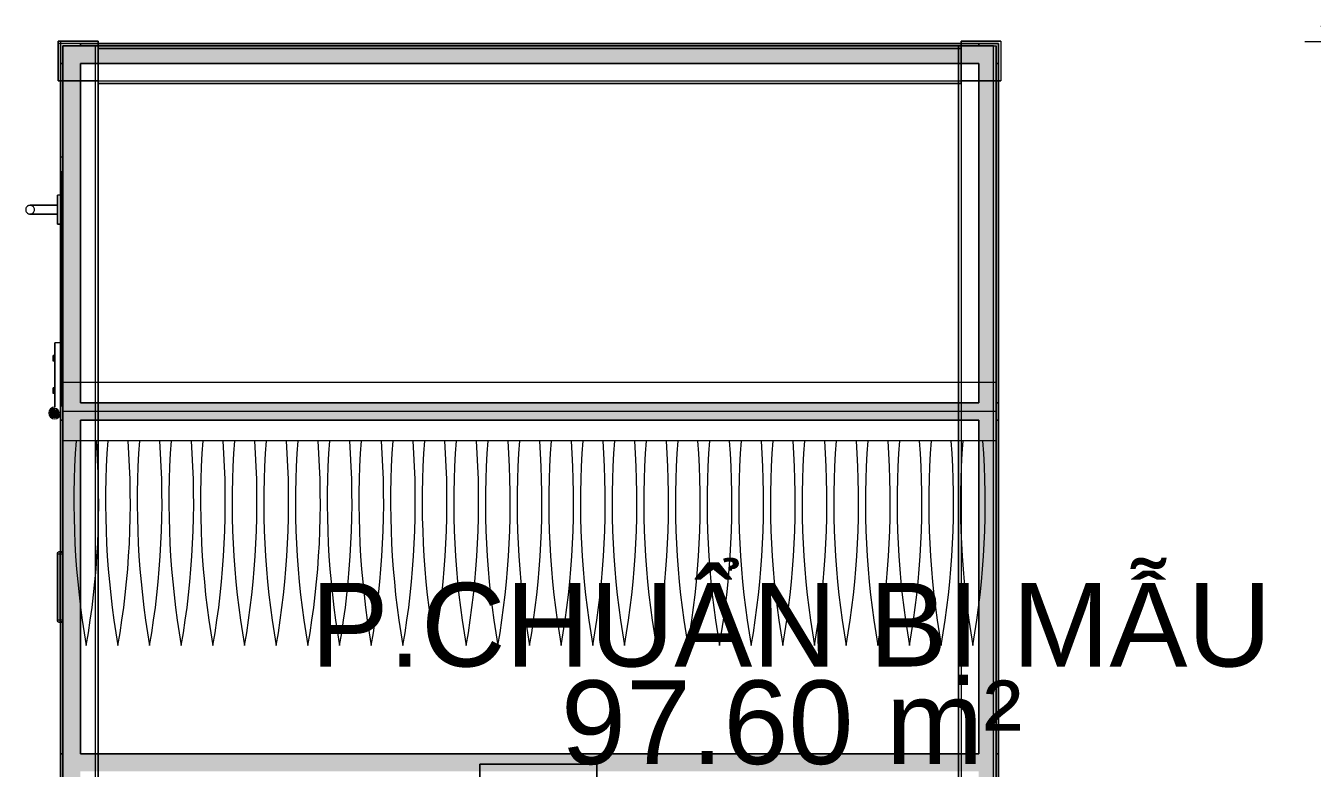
# Model space of a CAD drawing. Header units: millimetres. Extents: x -21807 to 22087, y 36760 to 60640.
# Drawn here: x -10261 to -8062, y 52329 to 53598 of the extents above; entities that cross this region are included whole.
import ezdxf

# ---------------------------------------------------------------- set-up
doc = ezdxf.new("R2010")
doc.units = ezdxf.units.MM
for name, color, linetype, lineweight in [('A-ANNO-DIMS', 7, 'Continuous', 9), ('A-ANNO-DIMS-110', 7, 'Continuous', 9), ('A-AREA-IDEN', 7, 'Continuous', 9), ('A-DETL-GENF', 7, 'Continuous', 5), ('M-EQPM', 7, 'Continuous', 5)]:
    doc.layers.add(name, color=color, linetype=linetype, lineweight=lineweight)
doc.styles.add('Arial_3', font='arial.ttf', dxfattribs={"width": 0.8, "height": 165})
doc.styles.add('Arial_4', font='arial.ttf', dxfattribs={"height": 143})
doc.dimstyles.new('AK_DIM_2_0_Arial_đỏ', dxfattribs={"dimscale": 304.8, "dimtxt": 168.342801, "dimasz": 0.180446, "dimexe": 0.180446, "dimexo": 0.180446, "dimgap": 0.036089, "dimtad": 1, "dimdec": 0, "dimzin": 0, "dimdsep": 46, "dimtxsty": 'Arial_3', "dimblk1": 'OBLIQUE', "dimblk2": 'OBLIQUE', "dimsah": 1, "dimcen": 0.09, "dimadec": 0, "dimazin": 0, "dimtfac": 1, "dimtdec": 4, "dimtix": 1, "dimtmove": 0, "dimatfit": 3, "dimfxl": 1, "dimtvp": 1, "dimtolj": 1, "dimtzin": 0, "dimarcsym": 2})

# ---------------------------------------------------------------- blocks, each defined once
blk = doc.blocks.new('AHU - 2-2150388-MẶT BẰNG HỆ THỐNG GIÓ CẤP AHU')
at = {"layer": 'M-EQPM', "true_color": 0xd8d8d8}
h = blk.add_hatch(color=254, dxfattribs=at)
h.paths.add_polyline_path([(1716.5, -801.5), (1716.5, 801.5), (-1716.5, 801.5), (-1716.5, -801.5), (1663.2, -801.5)])
h.paths.add_polyline_path([(1682.5, -767.5), (577.5, -767.5), (577.5, 767.5), (1682.5, 767.5), (1682.5, -746.1)])
h.paths.add_polyline_path([(547.5, -469.1), (547.5, -767.5), (-472.5, -767.5), (-472.5, 767.5), (547.5, 767.5)])
h.paths.add_polyline_path([(-502.5, -746.1), (-502.5, -767.5), (-1072.5, -767.5), (-1072.5, 767.5), (-502.5, 767.5), (-502.5, -469.1)])
h.paths.add_polyline_path([(-1102.5, -746.1), (-1102.5, -767.5), (-1682.5, -767.5), (-1682.5, 767.5), (-1102.5, 767.5), (-1102.5, -469.1)])
at = {"layer": 'M-EQPM', "true_color": 0xcdcdcd}
for points in [[(-1175.9, -811.5), (-1180.9, -811.5), (-1180.9, -814), (-1175.9, -814)], [(-1120.6, -811.5), (-1125.6, -811.5), (-1125.4, -814), (-1120.6, -814)], [(-1077.8, -809.6), (-1079.7, -806.2), (-1085, -804), (-1090.3, -806.2), (-1092.2, -813.4), (-1090.3, -816.8), (-1083.1, -818.7), (-1078.5, -815.2)], [(-727.5, -801.5), (-847.5, -802.5), (-846.8, -804.5), (-727.5, -804.5)], [(-732.6, -806.5), (-733.4, -804.5), (-841.6, -804.5), (-842.4, -806.5), (-833.2, -806.4), (-824.5, -806.5), (-736.9, -805.9)], [(-801.7, -806.5), (-805.6, -806.4), (-801.9, -806.5)]]:
    blk.add_hatch(color=254, dxfattribs=at).paths.add_polyline_path(points)
at = {"layer": 'M-EQPM', "true_color": 0x00ffff}
h = blk.add_hatch(color=4, dxfattribs=at)
h.paths.add_polyline_path([(-729.9, -802.5), (-730.5, -801.5), (-730.5, -802.5)])
h.paths.add_polyline_path([(-756.7, -802), (-756.7, -801.5), (-756.7, -802.5)])
h.paths.add_polyline_path([(-811.4, -802.5), (-811.4, -801.5), (-817, -802.5)])
h.paths.add_polyline_path([(-828.8, -802.5), (-829.2, -801.5), (-829.2, -802.5)])
h.paths.add_polyline_path([(-843.4, -802.5), (-844.5, -801.5), (-844.5, -802.5)])
at = {"layer": 'A-DETL-GENF'}
for p, q in [((-1137.5, -797.5), (-1137.5, 797.5)), ((-1137.5, 797.5), (-1037.5, 797.5)), ((-1087.5, 797.5), (-1087.5, -797.5)), ((-1037.5, 797.5), (-1037.5, -797.5)), ((-1037.5, 774.8), (-1037.5, 740.2)), ((-1037.5, 720.7), (-1037.5, 686.1)), ((-1037.5, 666.6), (-1037.5, 632)), ((-1037.5, 612.5), (-1037.5, 577.8)), ((-1037.5, 558.4), (-1037.5, 523.7)), ((-1037.5, 504.3), (-1037.5, 469.6)), ((-1037.5, 450.2), (-1037.5, 415.5)), ((-1037.5, 396.1), (-1037.5, 361.4)), ((-1037.5, 342), (-1037.5, 307.3)), ((-1037.5, 287.9), (-1037.5, 253.2)), ((-1037.5, 233.8), (-1037.5, 199.1)), ((-1037.5, 179.7), (-1037.5, 145)), ((-1037.5, 125.5), (-1037.5, 90.9)), ((-1037.5, 71.4), (-1037.5, 36.8)), ((-1037.5, 17.3), (-1037.5, -17.3)), ((-1037.5, -36.8), (-1037.5, -71.4)), ((-1037.5, -90.9), (-1037.5, -125.5)), ((-1037.5, -145), (-1037.5, -179.7)), ((-1037.5, -199.1), (-1037.5, -233.8)), ((-1037.5, -253.2), (-1037.5, -287.9)), ((-1037.5, -307.3), (-1037.5, -342)), ((-1037.5, -361.4), (-1037.5, -396.1)), ((-1037.5, -415.5), (-1037.5, -450.2)), ((-1037.5, -469.6), (-1037.5, -504.3)), ((-1037.5, -523.7), (-1037.5, -558.4)), ((-1037.5, -577.8), (-1037.5, -612.5)), ((-1037.5, -632), (-1037.5, -666.6)), ((-1037.5, -686.1), (-1037.5, -720.7)), ((-1037.5, -740.2), (-1037.5, -774.8)), ((-1037.5, -797.5), (-1137.5, -797.5))]:
    blk.add_line(p, q, dxfattribs=at)
for centre, start, end in [((-932.6, -650), 80.12, 94.209), ((-932.6, 2165), 265.791, 279.88), ((-932.6, -704.1), 80.12, 94.209), ((-932.6, 2110.9), 265.791, 279.88), ((-932.6, -758.2), 80.12, 94.209), ((-932.6, 2056.8), 265.791, 279.88), ((-932.6, -812.3), 80.12, 94.209), ((-932.6, 2002.7), 265.791, 279.88), ((-932.6, -866.4), 80.12, 94.209), ((-932.6, 1948.6), 265.791, 279.88), ((-932.6, -920.5), 80.12, 94.209), ((-932.6, 1894.5), 265.791, 279.88), ((-932.6, -974.6), 80.12, 94.209), ((-932.6, 1840.4), 265.791, 279.88), ((-932.6, -1028.7), 80.12, 94.209), ((-932.6, 1786.2), 265.791, 279.88), ((-932.6, -1082.9), 80.12, 94.209), ((-932.6, 1732.1), 265.791, 279.88), ((-932.6, -1137), 80.12, 94.209), ((-932.6, 1678), 265.791, 279.88), ((-932.6, -1191.1), 80.12, 94.209), ((-932.6, 1623.9), 265.791, 279.88), ((-932.6, -1245.2), 80.12, 94.209), ((-932.6, 1569.8), 265.791, 279.88), ((-932.6, -1299.3), 80.12, 94.209), ((-932.6, 1515.7), 265.791, 279.88), ((-932.6, -1353.4), 80.12, 94.209), ((-932.6, 1461.6), 265.791, 279.88), ((-932.6, -1407.5), 80.12, 94.209), ((-932.6, 1407.5), 265.791, 279.88), ((-932.6, -1461.6), 80.12, 94.209), ((-932.6, 1353.4), 265.791, 279.88), ((-932.6, -1515.7), 80.12, 94.209), ((-932.6, 1299.3), 265.791, 279.88), ((-932.6, -1569.8), 80.12, 94.209), ((-932.6, 1245.2), 265.791, 279.88), ((-932.6, -1623.9), 80.12, 94.209), ((-932.6, 1191.1), 265.791, 279.88), ((-932.6, -1678), 80.12, 94.209), ((-932.6, 1137), 265.791, 279.88), ((-932.6, -1732.1), 80.12, 94.209), ((-932.6, 1082.9), 265.791, 279.88), ((-932.6, -1786.2), 80.12, 94.209), ((-932.6, 1028.7), 265.791, 279.88), ((-932.6, -1840.4), 80.12, 94.209), ((-932.6, 974.6), 265.791, 279.88), ((-932.6, -1894.5), 80.12, 94.209), ((-932.6, 920.5), 265.791, 279.88), ((-932.6, -1948.6), 80.12, 94.209), ((-932.6, 866.4), 265.791, 279.88), ((-932.6, -2002.7), 80.12, 94.209), ((-932.6, 812.3), 265.791, 279.88), ((-932.6, -2056.8), 80.12, 94.209), ((-932.6, 758.2), 265.791, 279.88), ((-932.6, -2110.9), 80.12, 94.209), ((-932.6, 704.1), 265.791, 279.88), ((-932.6, -2165), 80.12, 94.209), ((-932.6, 650), 265.791, 279.88)]:
    blk.add_arc(centre, 1428.7, start, end, dxfattribs=at)
at = {"layer": 'M-EQPM'}
for p, q in [((-1720.5, 737.5), (-1720.5, 805.5)), ((-1720.5, 805.5), (-1720.5, 737.5)), ((-1720.5, 805.5), (-1720.5, 737.5)), ((-1720.5, 737.5), (-1720.5, 805.5)), ((-1720.5, 805.5), (-1652.5, 805.5)), ((-1720.5, 805.5), (-1652.5, 805.5)), ((-1720.5, 805.5), (-1652.5, 805.5)), ((-1720.5, 805.5), (-1652.5, 805.5)), ((-1716.5, 737.5), (-1716.5, 801.5)), ((-1716.5, 801.5), (-1652.5, 801.5)), ((-1716.5, 801.5), (-1652.5, 801.5)), ((-1716.5, 737.5), (-1716.5, 801.5)), ((-1716.5, 801.5), (-1652.5, 801.5)), ((-1716.5, 801.5), (-1652.5, 801.5)), ((-1716.5, 801.5), (-1716.5, 737.5)), ((-1716.5, 801.5), (-1716.5, 737.5)), ((-1716.5, 801.5), (1716.5, 801.5)), ((1716.5, 801.5), (-1716.5, 801.5)), ((-1716.5, 801.5), (-1716.5, -801.5)), ((-1716.5, 801.5), (-1716.5, -801.5)), ((-1712.5, -797.5), (-1712.5, 797.5)), ((-1712.5, 797.5), (1712.5, 797.5)), ((-1712.5, -797.5), (-1712.5, 797.5)), ((1712.5, 797.5), (-1712.5, 797.5)), ((1712.5, 793), (-1712.5, 793)), ((-1712.5, 733), (-1712.5, 793)), ((-1712.5, 793), (-1712.5, 791)), ((-1712.5, 793), (-1712.5, 791)), ((-1712.5, 793), (-1712.5, 733)), ((1712.5, 793), (-1712.5, 793)), ((1712.5, 793), (-1712.5, 793)), ((-1102.5, 801.5), (-1682.5, 801.5)), ((-1682.5, 801.5), (-1682.5, 797.5)), ((-1682.5, 797.5), (-1682.5, 801.5)), ((-1682.5, 801.5), (-1102.5, 801.5)), ((-1102.5, 797.5), (-1682.5, 797.5)), ((-1682.5, 797.5), (-1102.5, 797.5)), ((-1652.5, 801.5), (-1652.5, 805.5)), ((-1652.5, 805.5), (-1652.5, 737.5)), ((-1652.5, 737.5), (-1652.5, 805.5)), ((-1652.5, 805.5), (-1652.5, 801.5)), ((-1652.5, 737.5), (-1652.5, 801.5)), ((-1652.5, 801.5), (-1652.5, 737.5)), ((-1102.5, 801.5), (-1102.5, 797.5)), ((-1102.5, 797.5), (-1102.5, 801.5)), ((-502.5, 801.5), (-1072.5, 801.5)), ((-1072.5, 797.5), (-1072.5, 801.5)), ((-1072.5, 801.5), (-502.5, 801.5)), ((-1072.5, 801.5), (-1072.5, 797.5)), ((-502.5, 797.5), (-1072.5, 797.5)), ((-1072.5, 797.5), (-502.5, 797.5)), ((-502.5, 801.5), (-502.5, 797.5)), ((-502.5, 797.5), (-502.5, 801.5)), ((-1712.5, 791), (-1712.5, 740.2)), ((-1712.5, 740.2), (-1712.5, 791)), ((-1716.5, -767.5), (-1716.5, 767.5)), ((-1716.5, 767.5), (-1716.5, -767.5)), ((-1716.5, 767.5), (-1712.5, 767.5)), ((-1712.5, 767.5), (-1716.5, 767.5)), ((-1712.5, 767.5), (-1712.5, -767.5)), ((-1712.5, 767.5), (-1712.5, -767.5)), ((-1102.5, 767.5), (-1682.5, 767.5)), ((-1682.5, -767.5), (-1682.5, 767.5)), ((-1682.5, 767.5), (-1682.5, -767.5)), ((-1682.5, 767.5), (-1102.5, 767.5)), ((-1102.5, -767.5), (-1102.5, 767.5)), ((-1102.5, 767.5), (-1102.5, -767.5)), ((-502.5, 767.5), (-1072.5, 767.5)), ((-1072.5, -767.5), (-1072.5, 767.5)), ((-1072.5, 767.5), (-502.5, 767.5)), ((-1072.5, 767.5), (-1072.5, -767.5)), ((-502.5, -767.5), (-502.5, 767.5)), ((-502.5, 767.5), (-502.5, -767.5)), ((-1652.5, 737.5), (-1720.5, 737.5)), ((-1720.5, 737.5), (-1716.5, 737.5)), ((-1716.5, 737.5), (-1720.5, 737.5)), ((-1720.5, 737.5), (-1652.5, 737.5)), ((-1652.5, 737.5), (-1716.5, 737.5)), ((-1716.5, 737.5), (-1652.5, 737.5)), ((-1712.5, 737.5), (-1712.5, 740.2)), ((-1712.5, 737.5), (-1712.5, 740.2)), ((-1712.5, 737.5), (1712.5, 737.5)), ((-1712.5, 733), (1712.5, 733)), ((1712.5, 733), (-1712.5, 733)), ((-1708, 737.5), (-1708, -737.5)), ((-1648, 737.5), (-1708, 737.5)), ((-1706, 737.5), (-1708, 737.5)), ((-1706, 737.5), (-1708, 737.5)), ((-1708, 737.5), (-1648, 737.5)), ((-1708, -737.5), (-1708, 737.5)), ((-1708, -737.5), (-1708, 737.5)), ((-1706, 737.5), (-1655.2, 737.5)), ((-1655.2, 737.5), (-1706, 737.5)), ((-1655.2, 737.5), (-1652.5, 737.5)), ((-1655.2, 737.5), (-1652.5, 737.5)), ((-1652.5, -737.5), (-1652.5, 737.5)), ((-1648, 737.5), (-1648, -737.5)), ((-1648, -737.5), (-1648, 737.5)), ((-1716.5, -737.5), (-1720.5, -737.5)), ((-1720.5, -737.5), (-1652.5, -737.5)), ((-1652.5, -737.5), (-1720.5, -737.5)), ((-1720.5, -737.5), (-1716.5, -737.5)), ((-1720.5, -737.5), (-1720.5, -805.5)), ((-1720.5, -737.5), (-1720.5, -805.5)), ((-1720.5, -737.5), (-1720.5, -805.5)), ((-1720.5, -737.5), (-1720.5, -805.5)), ((-1720.5, -805.5), (-1720.5, -737.5)), ((-1720.5, -737.5), (-1720.5, -801.5)), ((-1720.5, -737.5), (-1720.5, -805.5)), ((-1720.5, -801.5), (-1720.5, -737.5)), ((-1720.5, -737.5), (-1652.5, -737.5)), ((-1720.5, -737.5), (-1652.5, -737.5)), ((-1652.5, -737.5), (-1720.5, -737.5)), ((-1720.5, -737.5), (-1652.5, -737.5)), ((-1652.5, -737.5), (-1716.5, -737.5)), ((-1716.5, -737.5), (-1652.5, -737.5)), ((-1716.5, -737.5), (-1716.5, -805.5)), ((-1716.5, -737.5), (-1716.5, -805.5)), ((-1716.5, -737.5), (-1716.5, -805.5)), ((-1716.5, -737.5), (-1716.5, -805.5)), ((-1712.5, -737.5), (-1712.5, -797.5)), ((-1712.5, -797.5), (-1712.5, -737.5)), ((-1712.5, -737.5), (1712.5, -737.5)), ((1712.5, -737.5), (-1712.5, -737.5)), ((1712.5, -742), (-1712.5, -742)), ((-1712.5, -744.7), (-1712.5, -742)), ((-1712.5, -744.7), (-1712.5, -742)), ((-1712.5, -795.5), (-1712.5, -744.7)), ((-1712.5, -744.7), (-1712.5, -795.5)), ((-1648, -737.5), (-1708, -737.5)), ((-1708, -737.5), (-1706, -737.5)), ((-1708, -737.5), (-1706, -737.5)), ((-1708, -737.5), (-1648, -737.5)), ((-1706, -737.5), (-1655.2, -737.5)), ((-1655.2, -737.5), (-1706, -737.5)), ((-1652.5, -737.5), (-1655.2, -737.5)), ((-1652.5, -737.5), (-1655.2, -737.5)), ((-1652.5, -805.5), (-1652.5, -737.5)), ((-1652.5, -737.5), (-1652.5, -805.5)), ((-1652.5, -805.5), (-1652.5, -737.5)), ((-1652.5, -737.5), (-1652.5, -805.5)), ((-1652.5, -801.5), (-1652.5, -737.5)), ((-1652.5, -737.5), (-1652.5, -805.5)), ((-1652.5, -737.5), (-1652.5, -801.5)), ((-1652.5, -805.5), (-1652.5, -737.5)), ((-1712.5, -767.5), (-1716.5, -767.5)), ((-1716.5, -767.5), (-1712.5, -767.5)), ((-1102.5, -767.5), (-1682.5, -767.5)), ((-1682.5, -767.5), (-1102.5, -767.5)), ((-502.5, -767.5), (-1072.5, -767.5)), ((-1072.5, -767.5), (-502.5, -767.5)), ((-1720.5, -801.5), (-1720.5, -805.5)), ((-1720.5, -805.5), (-1720.5, -801.5)), ((-1720.5, -801.5), (-1652.5, -801.5)), ((-1720.5, -801.5), (-1652.5, -801.5)), ((-1720.5, -801.5), (-1652.5, -801.5)), ((-1720.5, -801.5), (-1652.5, -801.5)), ((-1652.5, -805.5), (-1720.5, -805.5)), ((-1720.5, -805.5), (-1716.5, -805.5)), ((-1716.5, -805.5), (-1720.5, -805.5)), ((-1720.5, -805.5), (-1652.5, -805.5)), ((-1652.5, -805.5), (-1720.5, -805.5)), ((-1720.5, -805.5), (-1652.5, -805.5)), ((-1720.5, -805.5), (-1652.5, -805.5)), ((-1720.5, -805.5), (-1652.5, -805.5)), ((1716.5, -801.5), (-1716.5, -801.5)), ((-1716.5, -801.5), (1716.5, -801.5)), ((-1716.5, -805.5), (-1652.5, -805.5)), ((-1652.5, -805.5), (-1716.5, -805.5)), ((-1712.5, -795.5), (-1712.5, -797.5)), ((-1712.5, -795.5), (-1712.5, -797.5)), ((-1712.5, -797.5), (1712.5, -797.5)), ((1712.5, -797.5), (-1712.5, -797.5)), ((1712.5, -797.5), (-1712.5, -797.5)), ((1712.5, -797.5), (-1712.5, -797.5)), ((-1712.5, -797.5), (1712.5, -797.5)), ((-1682.5, -801.5), (-1682.5, -797.5)), ((-1682.5, -797.5), (-1682.5, -801.5)), ((-1102.5, -797.5), (-1682.5, -797.5)), ((-1682.5, -797.5), (-1102.5, -797.5)), ((-1102.5, -801.5), (-1682.5, -801.5)), ((-1682.5, -801.5), (-1102.5, -801.5)), ((-1652.5, -805.5), (-1652.5, -801.5)), ((-1652.5, -801.5), (-1652.5, -805.5)), ((-1072.5, -797.5), (-1522.5, -797.5)), ((-1522.5, -797.5), (-1072.5, -797.5)), ((-1522.5, -797.5), (-1522.5, -801.5)), ((-1522.5, -797.5), (-1522.5, -801.5)), ((-1072.5, -801.5), (-1522.5, -801.5)), ((-1522.5, -801.5), (-1072.5, -801.5)), ((-1097.5, -797.5), (-1497.5, -797.5)), ((-1497.5, -797.5), (-1097.5, -797.5)), ((-1497.5, -797.5), (-1497.5, -801.5)), ((-1497.5, -797.5), (-1497.5, -801.5)), ((-1097.5, -797.5), (-1497.5, -797.5)), ((-1497.5, -797.5), (-1097.5, -797.5)), ((-1497.5, -797.5), (-1497.5, -801.5)), ((-1497.5, -797.5), (-1497.5, -801.5)), ((-1097.5, -797.5), (-1497.5, -797.5)), ((-1497.5, -797.5), (-1097.5, -797.5)), ((-1497.5, -797.5), (-1497.5, -799.5)), ((-1497.5, -797.5), (-1497.5, -799.5)), ((-1097.5, -799.5), (-1497.5, -799.5)), ((-1497.5, -799.5), (-1097.5, -799.5)), ((-1097.5, -801.5), (-1497.5, -801.5)), ((-1497.5, -801.5), (-1097.5, -801.5)), ((-1097.5, -801.5), (-1497.5, -801.5)), ((-1497.5, -801.5), (-1097.5, -801.5)), ((-1122.5, -797.5), (-1472.5, -797.5)), ((-1472.5, -797.5), (-1122.5, -797.5)), ((-1472.5, -801.5), (-1472.5, -797.5)), ((-1472.5, -801.5), (-1472.5, -797.5)), ((-1122.5, -801.5), (-1472.5, -801.5)), ((-1472.5, -801.5), (-1122.5, -801.5)), ((-1407.5, -801.5), (-1457.5, -801.5)), ((-1457.5, -801.5), (-1407.5, -801.5)), ((-1407.5, -801.5), (-1457.5, -801.5)), ((-1457.5, -801.5), (-1407.5, -801.5)), ((-1457.5, -801.5), (-1457.5, -806.5)), ((-1457.5, -801.5), (-1457.5, -806.5)), ((-1457.5, -801.5), (-1457.5, -806.5)), ((-1457.5, -801.5), (-1457.5, -806.5)), ((-1407.5, -806.5), (-1457.5, -806.5)), ((-1457.5, -806.5), (-1407.5, -806.5)), ((-1407.5, -806.5), (-1457.5, -806.5)), ((-1457.5, -806.5), (-1407.5, -806.5)), ((-1407.5, -806.5), (-1407.5, -801.5)), ((-1407.5, -801.5), (-1407.5, -806.5)), ((-1407.5, -806.5), (-1407.5, -801.5)), ((-1407.5, -801.5), (-1407.5, -806.5)), ((-1085, -801.5), (-1205, -801.5)), ((-1205, -801.5), (-1085, -801.5)), ((-1205, -801.5), (-1205, -811.5)), ((-1205, -801.5), (-1205, -811.5)), ((-1085, -801.5), (-1205, -801.5)), ((-1205, -801.5), (-1085, -801.5)), ((-1205, -801.5), (-1205, -811.5)), ((-1205, -801.5), (-1205, -811.5)), ((-1205, -811.5), (-1095, -811.5)), ((-1095, -811.5), (-1205, -811.5)), ((-1205, -811.5), (-1095, -811.5)), ((-1095, -811.5), (-1205, -811.5)), ((-1180.9, -811.5), (-1183.4, -811.5)), ((-1183.4, -811.5), (-1180.9, -811.5)), ((-1180.9, -811.5), (-1183.4, -811.5)), ((-1183.4, -811.5), (-1180.9, -811.5)), ((-1183.4, -811.5), (-1183.4, -814)), ((-1183.4, -811.5), (-1183.4, -814)), ((-1180.9, -811.5), (-1183.4, -811.5)), ((-1183.4, -811.5), (-1180.9, -811.5)), ((-1180.9, -811.5), (-1183.4, -811.5)), ((-1183.4, -811.5), (-1180.9, -811.5)), ((-1183.4, -811.5), (-1183.4, -814)), ((-1183.4, -811.5), (-1183.4, -814)), ((-1175.9, -811.5), (-1180.9, -811.5)), ((-1180.9, -811.5), (-1175.9, -811.5)), ((-1175.9, -811.5), (-1180.9, -811.5)), ((-1180.9, -811.5), (-1175.9, -811.5)), ((-1180.9, -811.5), (-1180.9, -814)), ((-1180.9, -811.5), (-1180.9, -814)), ((-1180.9, -811.5), (-1180.9, -814)), ((-1180.9, -811.5), (-1180.9, -814)), ((-1175.9, -811.5), (-1180.9, -811.5)), ((-1180.9, -811.5), (-1175.9, -811.5)), ((-1175.9, -811.5), (-1180.9, -811.5)), ((-1180.9, -811.5), (-1175.9, -811.5)), ((-1180.9, -811.5), (-1180.9, -814)), ((-1180.9, -811.5), (-1180.9, -814)), ((-1180.9, -811.5), (-1180.9, -814)), ((-1180.9, -811.5), (-1180.9, -814)), ((-1175.9, -811.5), (-1173.4, -811.5)), ((-1173.4, -811.5), (-1175.9, -811.5)), ((-1175.9, -811.5), (-1173.4, -811.5)), ((-1173.4, -811.5), (-1175.9, -811.5)), ((-1175.9, -814), (-1175.9, -811.5)), ((-1175.9, -811.5), (-1175.9, -814)), ((-1175.9, -814), (-1175.9, -811.5)), ((-1175.9, -811.5), (-1175.9, -814)), ((-1175.9, -811.5), (-1173.4, -811.5)), ((-1173.4, -811.5), (-1175.9, -811.5)), ((-1175.9, -811.5), (-1173.4, -811.5)), ((-1173.4, -811.5), (-1175.9, -811.5)), ((-1175.9, -814), (-1175.9, -811.5)), ((-1175.9, -811.5), (-1175.9, -814)), ((-1175.9, -814), (-1175.9, -811.5)), ((-1175.9, -811.5), (-1175.9, -814)), ((-1173.4, -811.5), (-1173.4, -814)), ((-1173.4, -811.5), (-1173.4, -814)), ((-1173.4, -811.5), (-1173.4, -814)), ((-1173.4, -811.5), (-1173.4, -814)), ((-1125.6, -811.5), (-1128.1, -811.5)), ((-1128.1, -811.5), (-1125.6, -811.5)), ((-1125.6, -811.5), (-1128.1, -811.5)), ((-1128.1, -811.5), (-1125.6, -811.5)), ((-1128.1, -811.5), (-1128.1, -814)), ((-1128.1, -811.5), (-1128.1, -814)), ((-1125.6, -811.5), (-1128.1, -811.5)), ((-1128.1, -811.5), (-1125.6, -811.5)), ((-1125.6, -811.5), (-1128.1, -811.5)), ((-1128.1, -811.5), (-1125.6, -811.5)), ((-1128.1, -811.5), (-1128.1, -814)), ((-1128.1, -811.5), (-1128.1, -814)), ((-1125.6, -811.5), (-1120.6, -811.5)), ((-1120.6, -811.5), (-1125.6, -811.5)), ((-1125.6, -811.5), (-1120.6, -811.5)), ((-1120.6, -811.5), (-1125.6, -811.5)), ((-1125.6, -814), (-1125.6, -811.5)), ((-1125.6, -811.5), (-1125.6, -814)), ((-1125.6, -814), (-1125.6, -811.5)), ((-1125.6, -811.5), (-1125.6, -814)), ((-1125.6, -811.5), (-1120.6, -811.5)), ((-1120.6, -811.5), (-1125.6, -811.5)), ((-1125.6, -811.5), (-1120.6, -811.5)), ((-1120.6, -811.5), (-1125.6, -811.5)), ((-1125.6, -814), (-1125.6, -811.5)), ((-1125.6, -811.5), (-1125.6, -814)), ((-1125.6, -814), (-1125.6, -811.5)), ((-1125.6, -811.5), (-1125.6, -814)), ((-1122.5, -801.5), (-1122.5, -797.5)), ((-1122.5, -797.5), (-1122.5, -801.5)), ((-1120.6, -811.5), (-1118.1, -811.5)), ((-1118.1, -811.5), (-1120.6, -811.5)), ((-1120.6, -811.5), (-1118.1, -811.5)), ((-1118.1, -811.5), (-1120.6, -811.5)), ((-1120.6, -811.5), (-1120.6, -814)), ((-1120.6, -811.5), (-1120.6, -814)), ((-1120.6, -811.5), (-1120.6, -814)), ((-1120.6, -811.5), (-1120.6, -814)), ((-1120.6, -811.5), (-1118.1, -811.5)), ((-1118.1, -811.5), (-1120.6, -811.5)), ((-1120.6, -811.5), (-1118.1, -811.5)), ((-1118.1, -811.5), (-1120.6, -811.5)), ((-1120.6, -811.5), (-1120.6, -814)), ((-1120.6, -811.5), (-1120.6, -814)), ((-1120.6, -811.5), (-1120.6, -814)), ((-1120.6, -811.5), (-1120.6, -814)), ((-1118.1, -811.5), (-1118.1, -814)), ((-1118.1, -811.5), (-1118.1, -814)), ((-1118.1, -811.5), (-1118.1, -814)), ((-1118.1, -811.5), (-1118.1, -814)), ((-1102.5, -797.5), (-1102.5, -801.5)), ((-1102.5, -801.5), (-1102.5, -797.5)), ((-1097.5, -801.5), (-1097.5, -797.5)), ((-1097.5, -797.5), (-1097.5, -801.5)), ((-1097.5, -801.5), (-1097.5, -797.5)), ((-1097.5, -797.5), (-1097.5, -801.5)), ((-1097.5, -799.5), (-1097.5, -797.5)), ((-1097.5, -797.5), (-1097.5, -799.5)), ((-1072.5, -801.5), (-1072.5, -797.5)), ((-1072.5, -797.5), (-1072.5, -801.5)), ((-502.5, -797.5), (-1072.5, -797.5)), ((-1072.5, -801.5), (-1072.5, -797.5)), ((-1072.5, -797.5), (-502.5, -797.5)), ((-1072.5, -797.5), (-1072.5, -801.5)), ((-502.5, -801.5), (-1072.5, -801.5)), ((-1072.5, -801.5), (-502.5, -801.5)), ((-847.5, -797.5), (-847.5, -804.5)), ((-847.5, -797.5), (-727.5, -797.5)), ((-727.5, -797.5), (-847.5, -797.5)), ((-846.5, -797.5), (-846.5, -802.5)), ((-728.5, -797.5), (-846.5, -797.5)), ((-728.5, -797.5), (-846.5, -797.5)), ((-846.5, -802.5), (-728.5, -802.5)), ((-846.5, -802.5), (-728.5, -802.5)), ((-843.5, -797.5), (-843.5, -804.5)), ((-731.5, -797.5), (-843.5, -797.5)), ((-731.5, -797.5), (-843.5, -797.5)), ((-731.5, -804.5), (-731.5, -797.5)), ((-728.5, -802.5), (-728.5, -797.5)), ((-727.5, -804.5), (-727.5, -797.5)), ((-502.5, -797.5), (-502.5, -801.5)), ((-502.5, -801.5), (-502.5, -797.5)), ((-1180.9, -814), (-1183.4, -814)), ((-1183.4, -814), (-1180.9, -814)), ((-1180.9, -814), (-1183.4, -814)), ((-1183.4, -814), (-1180.9, -814)), ((-1180.9, -814), (-1183.4, -814)), ((-1183.4, -814), (-1180.9, -814)), ((-1180.9, -814), (-1183.4, -814)), ((-1183.4, -814), (-1180.9, -814)), ((-1175.9, -814), (-1180.9, -814)), ((-1180.9, -814), (-1175.9, -814)), ((-1175.9, -814), (-1180.9, -814)), ((-1180.9, -814), (-1175.9, -814)), ((-1175.9, -814), (-1180.9, -814)), ((-1180.9, -814), (-1175.9, -814)), ((-1175.9, -814), (-1180.9, -814)), ((-1180.9, -814), (-1175.9, -814)), ((-1175.9, -814), (-1173.4, -814)), ((-1173.4, -814), (-1175.9, -814)), ((-1175.9, -814), (-1173.4, -814)), ((-1173.4, -814), (-1175.9, -814)), ((-1175.9, -814), (-1173.4, -814)), ((-1173.4, -814), (-1175.9, -814)), ((-1175.9, -814), (-1173.4, -814)), ((-1173.4, -814), (-1175.9, -814)), ((-1125.6, -814), (-1128.1, -814)), ((-1128.1, -814), (-1125.6, -814)), ((-1125.6, -814), (-1128.1, -814)), ((-1128.1, -814), (-1125.6, -814)), ((-1125.6, -814), (-1128.1, -814)), ((-1128.1, -814), (-1125.6, -814)), ((-1125.6, -814), (-1128.1, -814)), ((-1128.1, -814), (-1125.6, -814)), ((-1125.6, -814), (-1120.6, -814)), ((-1120.6, -814), (-1125.6, -814)), ((-1125.6, -814), (-1120.6, -814)), ((-1120.6, -814), (-1125.6, -814)), ((-1125.6, -814), (-1120.6, -814)), ((-1120.6, -814), (-1125.6, -814)), ((-1125.6, -814), (-1120.6, -814)), ((-1120.6, -814), (-1125.6, -814)), ((-1120.6, -814), (-1118.1, -814)), ((-1118.1, -814), (-1120.6, -814)), ((-1120.6, -814), (-1118.1, -814)), ((-1118.1, -814), (-1120.6, -814)), ((-1120.6, -814), (-1118.1, -814)), ((-1118.1, -814), (-1120.6, -814)), ((-1120.6, -814), (-1118.1, -814)), ((-1118.1, -814), (-1120.6, -814))]:
    blk.add_line(p, q, dxfattribs=at)
at = {"layer": 'M-EQPM', "flags": 128}
for points in [[(-1440, -806.5), (-1440, -808.5), (-1440, -810.4), (-1440, -812.4), (-1440, -814.4), (-1440, -816.3), (-1440, -818.3), (-1440, -820.2), (-1440, -822.1), (-1440, -824), (-1440, -825.9), (-1440, -827.8), (-1440, -829.6), (-1440, -831.4), (-1440, -833.2), (-1440, -834.9), (-1440, -836.6), (-1440, -838.2), (-1440, -839.8), (-1440, -841.4), (-1440, -842.9), (-1440, -844.4), (-1440, -845.8), (-1440, -847.1), (-1440, -848.4), (-1440, -849.6), (-1440, -850.8), (-1440, -851.9), (-1440, -852.9), (-1440, -853.5)], [(-1440, -853.5), (-1440, -852.5), (-1440, -851.5), (-1440, -850.3), (-1440, -849.1), (-1440, -847.9), (-1440, -846.6), (-1440, -845.2), (-1440, -843.8), (-1440, -842.3), (-1440, -840.8), (-1440, -839.2), (-1440, -837.6), (-1440, -835.9), (-1440, -834.2), (-1440, -832.5), (-1440, -830.7), (-1440, -828.9), (-1440, -827), (-1440, -825.2), (-1440, -823.3), (-1440, -821.4), (-1440, -819.4), (-1440, -817.5), (-1440, -815.5), (-1440, -813.6), (-1440, -811.6), (-1440, -809.7), (-1440, -807.7), (-1440, -806.5)], [(-1425, -853.5), (-1425, -852.5), (-1425, -851.5), (-1425, -850.3), (-1425, -849.1), (-1425, -847.9), (-1425, -846.6), (-1425, -845.2), (-1425, -843.8), (-1425, -842.3), (-1425, -840.8), (-1425, -839.2), (-1425, -837.6), (-1425, -835.9), (-1425, -834.2), (-1425, -832.5), (-1425, -830.7), (-1425, -828.9), (-1425, -827), (-1425, -825.2), (-1425, -823.3), (-1425, -821.4), (-1425, -819.4), (-1425, -817.5), (-1425, -815.5), (-1425, -813.6), (-1425, -811.6), (-1425, -809.7), (-1425, -807.7), (-1425, -806.5)], [(-1425, -806.5), (-1425, -808.5), (-1425, -810.4), (-1425, -812.4), (-1425, -814.4), (-1425, -816.3), (-1425, -818.3), (-1425, -820.2), (-1425, -822.1), (-1425, -824), (-1425, -825.9), (-1425, -827.8), (-1425, -829.6), (-1425, -831.4), (-1425, -833.2), (-1425, -834.9), (-1425, -836.6), (-1425, -838.2), (-1425, -839.8), (-1425, -841.4), (-1425, -842.9), (-1425, -844.4), (-1425, -845.8), (-1425, -847.1), (-1425, -848.4), (-1425, -849.6), (-1425, -850.8), (-1425, -851.9), (-1425, -852.9), (-1425, -853.5)], [(-845.5, -806.5), (-845.6, -806.5), (-845.7, -806.5), (-845.7, -806.5), (-845.8, -806.5), (-845.9, -806.5), (-846, -806.4), (-846.1, -806.4), (-846.1, -806.4), (-846.2, -806.4), (-846.3, -806.3), (-846.4, -806.3), (-846.4, -806.3), (-846.5, -806.2), (-846.6, -806.2), (-846.6, -806.2), (-846.7, -806.1), (-846.8, -806.1), (-846.8, -806), (-846.9, -805.9), (-846.9, -805.9), (-847, -805.8), (-847, -805.8), (-847.1, -805.7), (-847.1, -805.6), (-847.2, -805.6), (-847.2, -805.5), (-847.3, -805.4), (-847.3, -805.4), (-847.3, -805.3), (-847.4, -805.2), (-847.4, -805.1), (-847.4, -805.1), (-847.4, -805), (-847.5, -804.9), (-847.5, -804.8), (-847.5, -804.8), (-847.5, -804.7), (-847.5, -804.6), (-847.5, -804.5), (-847.5, -804.5)], [(-843.5, -804.5), (-843.5, -804.6), (-843.5, -804.7), (-843.5, -804.7), (-843.5, -804.8), (-843.5, -804.9), (-843.6, -805), (-843.6, -805.1), (-843.6, -805.1), (-843.6, -805.2), (-843.7, -805.3), (-843.7, -805.4), (-843.7, -805.4), (-843.8, -805.5), (-843.8, -805.6), (-843.8, -805.6), (-843.9, -805.7), (-843.9, -805.8), (-844, -805.8), (-844.1, -805.9), (-844.1, -805.9), (-844.2, -806), (-844.2, -806), (-844.3, -806.1), (-844.4, -806.1), (-844.4, -806.2), (-844.5, -806.2), (-844.6, -806.3), (-844.6, -806.3), (-844.7, -806.3), (-844.8, -806.4), (-844.9, -806.4), (-844.9, -806.4), (-845, -806.4), (-845.1, -806.5), (-845.2, -806.5), (-845.2, -806.5), (-845.3, -806.5), (-845.4, -806.5), (-845.5, -806.5), (-845.5, -806.5)], [(-729.5, -806.5), (-729.5, -806.5), (-729.7, -806.5), (-729.9, -806.5), (-730.2, -806.5), (-730.7, -806.5), (-731.2, -806.5), (-731.8, -806.5), (-732.4, -806.5), (-733.2, -806.5), (-734.1, -806.5), (-735, -806.5), (-736.1, -806.5), (-737.2, -806.5), (-738.4, -806.5), (-739.6, -806.5), (-741, -806.5), (-742.4, -806.5), (-743.9, -806.5), (-745.5, -806.5), (-747.1, -806.5), (-748.8, -806.5), (-750.5, -806.5), (-752.4, -806.5), (-754.2, -806.5), (-756.2, -806.5), (-758.1, -806.5), (-760.2, -806.5), (-762.2, -806.5), (-764.3, -806.5), (-766.5, -806.5), (-768.7, -806.5), (-770.9, -806.5), (-773.1, -806.5), (-775.4, -806.5), (-777.6, -806.5), (-779.9, -806.5), (-782.2, -806.5), (-784.6, -806.5), (-786.9, -806.5), (-789.2, -806.5), (-791.5, -806.5), (-793.8, -806.5), (-796.1, -806.5), (-798.4, -806.5), (-800.7, -806.5), (-802.9, -806.5), (-805.1, -806.5), (-807.3, -806.5), (-809.5, -806.5), (-811.6, -806.5), (-813.7, -806.5), (-815.8, -806.5), (-817.8, -806.5), (-819.7, -806.5), (-821.6, -806.5), (-823.5, -806.5), (-825.3, -806.5), (-827, -806.5), (-828.7, -806.5), (-830.3, -806.5), (-831.8, -806.5), (-833.3, -806.5), (-834.7, -806.5), (-836, -806.5), (-837.2, -806.5), (-838.4, -806.5), (-839.4, -806.5), (-840.4, -806.5), (-841.3, -806.5), (-842.1, -806.5), (-842.9, -806.5), (-843.5, -806.5), (-844.1, -806.5), (-844.5, -806.5), (-844.9, -806.5), (-845.2, -806.5), (-845.4, -806.5), (-845.5, -806.5), (-845.5, -806.5)], [(-845.5, -806.5), (-845.5, -806.5), (-845.3, -806.5), (-845.1, -806.5), (-844.8, -806.5), (-844.3, -806.5), (-843.8, -806.5), (-843.2, -806.5), (-842.6, -806.5), (-841.8, -806.5), (-840.9, -806.5), (-840, -806.5), (-838.9, -806.5), (-837.8, -806.5), (-836.6, -806.5), (-835.4, -806.5), (-834, -806.5), (-832.6, -806.5), (-831.1, -806.5), (-829.5, -806.5), (-827.9, -806.5), (-826.2, -806.5), (-824.5, -806.5), (-822.6, -806.5), (-820.8, -806.5), (-818.8, -806.5), (-816.9, -806.5), (-814.8, -806.5), (-812.8, -806.5), (-810.7, -806.5), (-808.5, -806.5), (-806.3, -806.5), (-804.1, -806.5), (-801.9, -806.5), (-799.6, -806.5), (-797.4, -806.5), (-795.1, -806.5), (-792.8, -806.5), (-790.4, -806.5), (-788.1, -806.5), (-785.8, -806.5), (-783.5, -806.5), (-781.2, -806.5), (-778.9, -806.5), (-776.6, -806.5), (-774.3, -806.5), (-772.1, -806.5), (-769.9, -806.5), (-767.7, -806.5), (-765.5, -806.5), (-763.4, -806.5), (-761.3, -806.5), (-759.2, -806.5), (-757.2, -806.5), (-755.3, -806.5), (-753.4, -806.5), (-751.5, -806.5), (-749.7, -806.5), (-748, -806.5), (-746.3, -806.5), (-744.7, -806.5), (-743.2, -806.5), (-741.7, -806.5), (-740.3, -806.5), (-739, -806.5), (-737.8, -806.5), (-736.6, -806.5), (-735.6, -806.5), (-734.6, -806.5), (-733.7, -806.5), (-732.9, -806.5), (-732.1, -806.5), (-731.5, -806.5), (-730.9, -806.5), (-730.5, -806.5), (-730.1, -806.5), (-729.8, -806.5), (-729.6, -806.5), (-729.5, -806.5), (-729.5, -806.5)], [(-729.5, -806.5), (-729.6, -806.5), (-729.7, -806.5), (-729.7, -806.5), (-729.8, -806.5), (-729.9, -806.5), (-730, -806.4), (-730.1, -806.4), (-730.1, -806.4), (-730.2, -806.4), (-730.3, -806.3), (-730.4, -806.3), (-730.4, -806.3), (-730.5, -806.2), (-730.6, -806.2), (-730.6, -806.2), (-730.7, -806.1), (-730.8, -806.1), (-730.8, -806), (-730.9, -805.9), (-730.9, -805.9), (-731, -805.8), (-731, -805.8), (-731.1, -805.7), (-731.1, -805.6), (-731.2, -805.6), (-731.2, -805.5), (-731.3, -805.4), (-731.3, -805.4), (-731.3, -805.3), (-731.4, -805.2), (-731.4, -805.1), (-731.4, -805.1), (-731.4, -805), (-731.5, -804.9), (-731.5, -804.8), (-731.5, -804.8), (-731.5, -804.7), (-731.5, -804.6), (-731.5, -804.5), (-731.5, -804.5)], [(-727.5, -804.5), (-727.5, -804.6), (-727.5, -804.7), (-727.5, -804.7), (-727.5, -804.8), (-727.5, -804.9), (-727.6, -805), (-727.6, -805.1), (-727.6, -805.1), (-727.6, -805.2), (-727.7, -805.3), (-727.7, -805.4), (-727.7, -805.4), (-727.8, -805.5), (-727.8, -805.6), (-727.8, -805.6), (-727.9, -805.7), (-727.9, -805.8), (-728, -805.8), (-728.1, -805.9), (-728.1, -805.9), (-728.2, -806), (-728.2, -806), (-728.3, -806.1), (-728.4, -806.1), (-728.4, -806.2), (-728.5, -806.2), (-728.6, -806.3), (-728.6, -806.3), (-728.7, -806.3), (-728.8, -806.4), (-728.9, -806.4), (-728.9, -806.4), (-729, -806.4), (-729.1, -806.5), (-729.2, -806.5), (-729.2, -806.5), (-729.3, -806.5), (-729.4, -806.5), (-729.5, -806.5), (-729.5, -806.5)]]:
    blk.add_lwpolyline(points, dxfattribs=at)
at = {"layer": 'M-EQPM'}
for radius, start, end in [(10, 180, 0), (10, 180, 0), (10, 180, 0), (10, 180, 0), (7.5, 0, 180), (7.5, 0, 180), (7.5, 0, 180), (7.5, 0, 180), (7.5, 180, 0), (7.5, 180, 0), (7.5, 180, 0), (7.5, 180, 0), (10, 0, 90), (10, 0, 90), (10, 0, 90), (10, 0, 90)]:
    blk.add_arc((-1085, -811.5), radius, start, end, dxfattribs=at)
for start_param, end_param in [(1.570796, 4.712389), (1.570796, 4.712389), (4.712389, 7.853982), (4.712389, 7.853982)]:
    blk.add_ellipse((-1432.5, -806.5), major_axis=(7.5, 0), ratio=0.083305, start_param=start_param, end_param=end_param, dxfattribs=at)
for points, knots in [([(-1432.5, -846), (-1433.4, -846), (-1435.2, -846.3), (-1437.1, -847.5), (-1438.3, -848.7), (-1439, -849.8), (-1439.6, -851), (-1439.9, -852.2), (-1440, -853.5), (-1439.9, -854.8), (-1439.6, -856), (-1439.1, -857.2), (-1438.3, -858.3), (-1437.1, -859.6), (-1435.2, -860.7), (-1433.4, -861), (-1432.5, -861)], [-1, -1, -1, -1, -0.888889, -0.777778, -0.722222, -0.666667, -0.611111, -0.555556, -0.5, -0.444444, -0.388889, -0.333333, -0.277778, -0.222222, -0.111111, 0, 0, 0, 0]), ([(-1432.5, -846), (-1433.4, -846), (-1435.2, -846.3), (-1437.1, -847.5), (-1438.3, -848.7), (-1439, -849.8), (-1439.6, -851), (-1439.9, -852.2), (-1440, -853.5), (-1439.9, -854.8), (-1439.6, -856), (-1439.1, -857.2), (-1438.3, -858.3), (-1437.1, -859.6), (-1435.2, -860.7), (-1433.4, -861), (-1432.5, -861)], [0, 0, 0, 0, 0.111111, 0.222222, 0.277778, 0.333333, 0.388889, 0.444444, 0.5, 0.555556, 0.611111, 0.666667, 0.722222, 0.777778, 0.888889, 1, 1, 1, 1]), ([(-1432.5, -861), (-1431.6, -861), (-1429.8, -860.7), (-1427.9, -859.6), (-1426.7, -858.3), (-1425.9, -857.2), (-1425.4, -856), (-1425.1, -854.8), (-1425, -853.5), (-1425.1, -852.2), (-1425.4, -851), (-1426, -849.8), (-1426.7, -848.7), (-1427.9, -847.5), (-1429.8, -846.3), (-1431.6, -846), (-1432.5, -846)], [-1, -1, -1, -1, -0.888889, -0.777778, -0.722222, -0.666667, -0.611111, -0.555556, -0.5, -0.444444, -0.388889, -0.333333, -0.277778, -0.222222, -0.111111, 0, 0, 0, 0]), ([(-1432.5, -861), (-1431.6, -861), (-1429.8, -860.7), (-1427.9, -859.6), (-1426.7, -858.3), (-1425.9, -857.2), (-1425.4, -856), (-1425.1, -854.8), (-1425, -853.5), (-1425.1, -852.2), (-1425.4, -851), (-1426, -849.8), (-1426.7, -848.7), (-1427.9, -847.5), (-1429.8, -846.3), (-1431.6, -846), (-1432.5, -846)], [0, 0, 0, 0, 0.111111, 0.222222, 0.277778, 0.333333, 0.388889, 0.444444, 0.5, 0.555556, 0.611111, 0.666667, 0.722222, 0.777778, 0.888889, 1, 1, 1, 1])]:
    blk.add_open_spline(points, degree=3, knots=knots, dxfattribs=at)
blk = doc.blocks.new('Quat - Standard-1200189-MẶT BẰNG HỆ THỐNG GIÓ CẤP AHU')
at = {"layer": 'M-EQPM'}
for p, q in [((100, 100), (-100, 100)), ((-100, 100), (-100, -100)), ((-100, -100), (-100, 100)), ((-100, 100), (100, 100)), ((100, -100), (100, 100)), ((100, 100), (100, -100)), ((-100, -100), (100, -100)), ((100, -100), (-100, -100))]:
    blk.add_line(p, q, dxfattribs=at)
blk = doc.blocks.new('AK-SGS-M3-Hrvt_rvt-1-MẶT BẰNG HỆ THỐNG GIÓ CẤP AHU')
at = {"layer": 'M-EQPM', "color": 5, "lineweight": 25, "true_color": 0x0000ff, "rotation": 270.0000000000001}
for name, p in [('AHU - 2-2150388-MẶT BẰNG HỆ THỐNG GIÓ CẤP AHU', (-9399.8, 51850.9)), ('Quat - Standard-1200189-MẶT BẰNG HỆ THỐNG GIÓ CẤP AHU', (-9384.8, 52235.9))]:
    blk.add_blockref(name, p, dxfattribs=at)
blk = doc.blocks.new('DIMBLOCK36-MẶT BẰNG HỆ THỐNG GIÓ CẤP AHU')
at = {"layer": 'A-ANNO-DIMS-110', "color": 1, "true_color": 0xff0000}
for p, q in [((-8020, 53570.4), (-8047.5, 53597.9)), ((-8020, 53570.4), (-8075, 53570.4)), ((-8020, 48171.5), (-8020, 53570.4)), ((-8020, 53570.4), (-7992.5, 53542.9)), ((-8020, 53570.4), (-7963.6, 53570.4)), ((-8020, 48171.5), (-8047.5, 48199)), ((-8020, 48171.5), (-8075, 48171.5)), ((-8020, 48171.5), (-7992.5, 48144)), ((-8020, 48171.5), (-7963.6, 48171.5))]:
    blk.add_line(p, q, dxfattribs=at)
at = {"layer": 'A-ANNO-DIMS-110', "color": 0, "insert": (-8245.2, 50668.9), "char_height": 165, "width": 484.827, "attachment_point": 1, "rotation": 90, "line_spacing_factor": 0.941778, "style": 'Arial_3'}
blk.add_mtext('5399', dxfattribs=at)
blk = doc.blocks.new('_Oblique')
at = {"color": 0, "linetype": 'ByBlock', "lineweight": -2}
blk.add_line((-0.5, -0.5), (0.5, 0.5), dxfattribs=at)

msp = doc.modelspace()

# ---------------------------------------------------------------- block references
at = {"lineweight": 5}
msp.add_blockref('AK-SGS-M3-Hrvt_rvt-1-MẶT BẰNG HỆ THỐNG GIÓ CẤP AHU', (0, 0), dxfattribs=at)

# ---------------------------------------------------------------- texts
at = {"layer": 'A-AREA-IDEN', "char_height": 143, "line_spacing_factor": 0.936439, "style": 'Arial_4'}
for s, insert, width, attachment_point in [('\\pxqc,t9.76923,19.53846,29.30769,39.07692,48.84615,58.61538,68.38462,78.15385,87.92308,97.69231,107.46154,117.23077,127,136.76923,146.53846,156.30769,166.07692,175.84615,185.61538,195.38462,205.15385,214.92308,224.69231,234.46154,244.23077,254,263.76923,273.53846,283.30769,293.07692,302.84615,312.61538;{P.CHUẨN BỊ MẪU}', (-8952.6, 52471), 1622.5, 8), ('\\pxqc,t9.76923,19.53846,29.30769,39.07692,48.84615,58.61538,68.38462,78.15385,87.92308,97.69231,107.46154,117.23077,127,136.76923,146.53846,156.30769,166.07692,175.84615,185.61538,195.38462,205.15385,214.92308,224.69231,234.46154,244.23077,254,263.76923,273.53846,283.30769,293.07692,302.84615,312.61538;{97.60 m²}', (-8952, 52406.3), 785.4, 5)]:
    msp.add_mtext(s, dxfattribs=dict(at, insert=insert, width=width, attachment_point=attachment_point))

# ---------------------------------------------------------------- dimensions: what is measured, and where the dimension line sits
at = {"layer": 'A-ANNO-DIMS', "color": 1, "true_color": 0xff0000}
dim = msp.add_linear_dim(base=(-8020, 53570.4), p1=(-7908.6, 48171.5), p2=(-7908.6, 53570.4), angle=90, dimstyle='AK_DIM_2_0_Arial_đỏ', override={"dimpost": '<>', "dimfxl": 5398.922112}, dxfattribs=at)
dim.commit()
dim.dimension.update_dxf_attribs({"geometry": 'DIMBLOCK36-MẶT BẰNG HỆ THỐNG GIÓ CẤP AHU', "text_midpoint": (-8115.3, 50870.9)})

doc.saveas('drawing.dxf')
